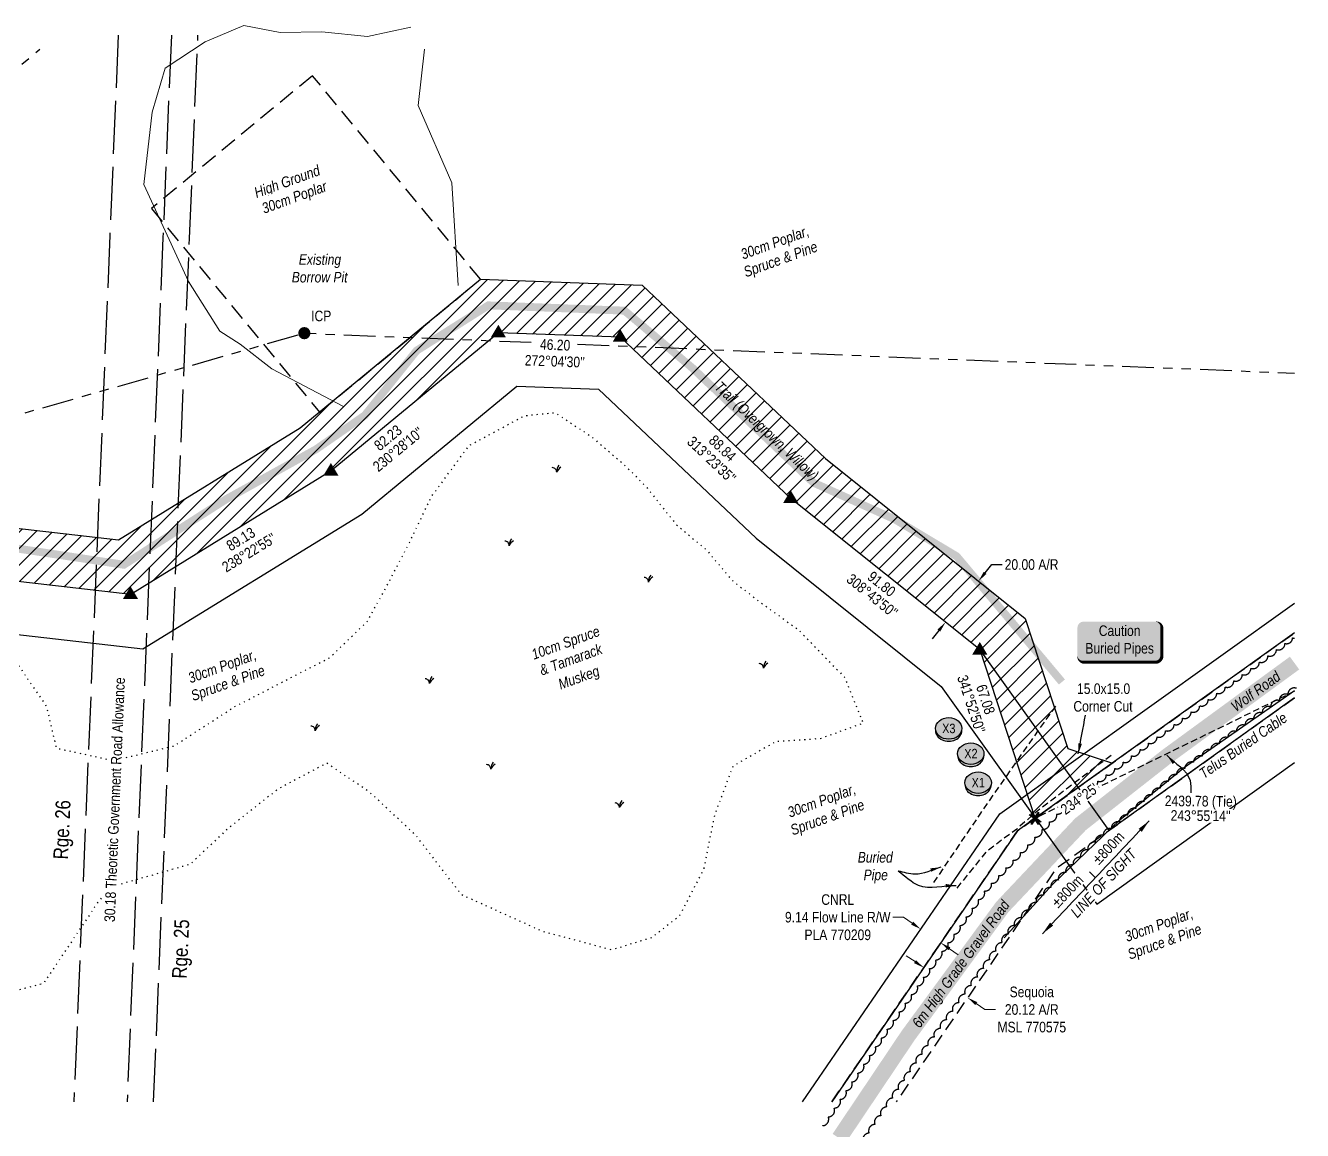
# Model space of a CAD drawing. Extents: x 316196 to 321784, y 6147332 to 6151625.
# Drawn here: x 319555 to 320763, y 6148469 to 6149515 of the extents above; entities that cross this region are included whole.
import ezdxf
from ezdxf.enums import TextEntityAlignment as Align

# ---------------------------------------------------------------- set-up
doc = ezdxf.new("R2010")
doc.units = 0
doc.header["$LTSCALE"] = 5
doc.header["$PDSIZE"] = 0.5
for name, pattern in [('0', [1, 1, 0]), ('foc-ACCESSROAD', [3.75, 2.5, -1.25]), ('foc-DRILLPATH', [14.75, 6, -1.75, 1.75, -1.75, 1.75, -1.75]), ('foc-TIELINE', [1.875, 1.25, -0.625]), ('foc-TOPO', [1, 0.2, -0.8]), ('foc-UNSURVEYED', [12.5, 10, -2.5]), ('HIDDEN2', [4.7625, 3.175, -1.5875]), ('UG_PIPE', [1.875, 1.25, -0.625])]:
    doc.linetypes.add(name, pattern=pattern)
doc.layers.get('Defpoints').update_dxf_attribs({"color": 9})
for name, color, linetype in [('AS-PIPE-UG', 44, 'UG_PIPE'), ('AS-PIPE-UG-T', 44, 'Continuous'), ('AS-ROADS', 254, 'Continuous'), ('AS-TELEPHONE', 224, 'foc-TEL'), ('AS-TELEPHONE-T', 224, 'Continuous'), ('C-RW', 13, 'Continuous'), ('D-TXT', 6, 'Continuous'), ('F-AR', 190, 'foc-ACCESSROAD'), ('F-RW', 190, 'Continuous'), ('L-BD', 7, 'Continuous'), ('L-MON', 1, 'Continuous'), ('L-ROAD-T', 7, 'Continuous'), ('L-TIE', 7, 'foc-TIELINE'), ('L-USEC', 7, 'foc-UNSURVEYED'), ('P-CROSSINGS', 250, 'Continuous'), ('P-PDRILLPATH', 12, 'foc-DRILLPATH'), ('P-PROPOSED', 10, 'Continuous'), ('P-PROPOSED-EXISTING-H', 59, 'Continuous'), ('P-TXT', 4, 'Continuous'), ('T-BUSH', 110, '0'), ('T-BUSH-T', 110, 'Continuous'), ('T-EXISTING TFA', 220, 'HIDDEN2'), ('T-GENERAL', 48, 'foc-TOPO'), ('T-LOW-AREA', 48, 'foc-TOPO')]:
    doc.layers.add(name, color=color, linetype=linetype)
for name, color, linetype, lineweight in [('F-AR-T', 190, 'Continuous', 9), ('F-RW-T', 190, 'Continuous', 9), ('T-ELEVATION', 48, 'Continuous', 18), ('T-TEXT', 48, 'Continuous', 18)]:
    doc.layers.add(name, color=color, linetype=linetype, lineweight=lineweight)
doc.styles.add('80', font='ARIALN.TTF', dxfattribs={"height": 10})
doc.styles.add('80CG', font='ARIALN.TTF', dxfattribs={"height": 10})
doc.styles.add('80L', font='ARIALN.TTF', dxfattribs={"height": 10})
doc.styles.add('80LS', font='ARIALNI.TTF', dxfattribs={"height": 10})
doc.styles.add('Crossing', font='ARIALN.TTF', dxfattribs={"height": 10})
doc.styles.add('foc-LtypeFont', font='ARIALN.TTF', dxfattribs={"height": 7.35})
doc.linetypes.add('foc-TEL', pattern='A,2,-1,["T",foc-LtypeFont,S=0.2,R=0,X=-0.425,Y=-0.75],-1.24,8', length=12.24)
doc.dimstyles.new('COMPASS', dxfattribs={"dimscale": 5, "dimtxt": 10, "dimasz": 2.5, "dimexe": 0.2, "dimexo": 0.0625, "dimgap": 0.5, "dimtad": 0, "dimtih": 1, "dimtoh": 1, "dimzin": 0, "dimdsep": 46, "dimtxsty": '80', "dimcen": 0.1, "dimse1": 1, "dimse2": 1, "dimclrd": 256, "dimclrt": 256, "dimaunit": 1, "dimadec": 4, "dimazin": 0, "dimtfac": 0.06, "dimtofl": 0, "dimtmove": 0, "dimatfit": 1, "dimfxl": 0.2, "dimtolj": 1, "dimtzin": 0, "dimlwd": -1, "dimarcsym": 0})
doc.dimstyles.new('Compass 5 000', dxfattribs={"dimscale": 5, "dimtxt": 9, "dimasz": 2, "dimexe": 0.2, "dimexo": 0.0625, "dimgap": 0.5, "dimtad": 0, "dimtih": 1, "dimtoh": 1, "dimzin": 0, "dimdsep": 46, "dimtxsty": '80CG', "dimcen": 0.1, "dimse1": 1, "dimse2": 1, "dimclrd": 256, "dimclrt": 256, "dimaunit": 1, "dimadec": 4, "dimazin": 0, "dimtfac": 0.06, "dimtofl": 0, "dimtmove": 0, "dimatfit": 1, "dimfxl": 0.2, "dimtolj": 1, "dimtzin": 0, "dimlwd": -1, "dimarcsym": 0})

# ---------------------------------------------------------------- blocks, each defined once
blk = doc.blocks.new('MUSK')
at = {"layer": 'T-GENERAL', "linetype": 'Continuous'}
for centre, radius, start, end in [((-0.86, 0.03), 0.856, 357.7915, 88.2897), ((1.86, 0.15), 1.86, 140.732, 184.6871), ((1.91, -0.8), 2.08, 122.4427, 157.2145)]:
    blk.add_arc(centre, radius, start, end, dxfattribs=at)
blk = doc.blocks.new('*D545')
at = {"layer": 'Defpoints', "color": 0, "transparency": 16777216}
for p in [(320404.9, 6148623.4), (320274.7, 6148433.4), (320316.1, 6148404.9)]:
    blk.add_point(p, dxfattribs=at)
at = {"layer": 'F-AR-T', "transparency": 16777216}
for p, q in [((320396.7, 6148629.1), (320388.4, 6148634.7)), ((320454.7, 6148589.3), (320462.9, 6148583.7)), ((320462.9, 6148583.7), (320472.9, 6148583.7))]:
    blk.add_line(p, q, dxfattribs=at)
for points in [[(320397.6, 6148630.5), (320395.7, 6148627.7), (320404.9, 6148623.4)], [(320455.6, 6148590.7), (320453.7, 6148588), (320446.4, 6148595)]]:
    blk.add_solid(points, dxfattribs=at)
at = {"layer": 'F-AR-T', "transparency": 16777216, "insert": (320507.2, 6148583.7), "char_height": 10, "attachment_point": 5, "style": '80CG'}
blk.add_mtext('\\A1;Sequoia\\P20.12 A/R\\PMSL 770575', dxfattribs=at)
blk = doc.blocks.new('*D547')
at = {"layer": 'Defpoints', "color": 0, "transparency": 16777216}
for p in [(320429.4, 6149011.4), (320456.8, 6148989.4), (320398.1, 6148972.4)]:
    blk.add_point(p, dxfattribs=at)
at = {"layer": 'P-TXT', "transparency": 16777216}
for p, q in [((320463, 6148997.2), (320469.3, 6149005)), ((320469.3, 6149005), (320479.3, 6149005)), ((320419.2, 6148942.6), (320413, 6148934.8))]:
    blk.add_line(p, q, dxfattribs=at)
for points in [[(320461.7, 6148998.2), (320464.3, 6148996.2), (320456.8, 6148989.4)], [(320417.9, 6148943.6), (320420.5, 6148941.6), (320425.5, 6148950.4)]]:
    blk.add_solid(points, dxfattribs=at)
at = {"layer": 'P-TXT', "transparency": 16777216, "insert": (320507, 6149005), "char_height": 10, "attachment_point": 5, "style": '80CG'}
blk.add_mtext('\\A1;20.00 A/R', dxfattribs=at)
blk = doc.blocks.new('TRIA')
blk.add_hatch(color=255).paths.add_polyline_path([(-0.04, 1.52), (-1.47, -0.87), (1.39, -0.87)])
blk = doc.blocks.new('TRIAA')
blk.add_blockref('TRIA', (0, 0))
blk = doc.blocks.new('TRIB')
at = {"color": 1}
blk.add_lwpolyline([(-1.12, -0.67), (-0.04, 1.13), (1.04, -0.67)], close=True, dxfattribs=at)
blk = doc.blocks.new('TRIBB')
blk.add_blockref('TRIB', (0, 0))
blk = doc.blocks.new('TRICC')
for name in ['TRIAA', 'TRIBB']:
    blk.add_blockref(name, (0, 0))
blk = doc.blocks.new('plspike')
blk.add_blockref('TRICC', (0, 0))
blk = doc.blocks.new('TEMP')
h = blk.add_hatch(color=255)
h.dxf.hatch_style = 1
h.paths.add_polyline_path([(0, 0.25), (-0.67, 1.15), (-0.67, 0.67), (-1.15, 0.67), (-0.25, 0), (-1.15, -0.67), (-0.67, -0.67), (-0.67, -1.15), (0, -0.25), (0.67, -1.15), (0.67, -0.67), (1.15, -0.67), (0.25, 0), (1.15, 0.67), (0.67, 0.67), (0.67, 1.15)])
h.paths.add_polyline_path([(0.57, 0.85), (0.57, 0.57), (0.85, 0.57), (0.08, 0), (0.85, -0.57), (0.57, -0.57), (0.57, -0.85), (0, -0.08), (-0.57, -0.85), (-0.57, -0.57), (-0.85, -0.57), (-0.08, 0), (-0.85, 0.57), (-0.57, 0.57), (-0.57, 0.85), (0, 0.08)], flags=16)
h = blk.add_hatch(color=1)
h.dxf.hatch_style = 1
h.paths.add_polyline_path([(0, 0.08), (-0.57, 0.85), (-0.57, 0.57), (-0.85, 0.57), (-0.08, 0), (-0.85, -0.57), (-0.57, -0.57), (-0.57, -0.85), (0, -0.08), (0.57, -0.85), (0.57, -0.57), (0.85, -0.57), (0.08, 0), (0.85, 0.57), (0.57, 0.57), (0.57, 0.85)])
at = {"color": 1}
for p, q in [((-0.08, 0), (0.08, 0)), ((0, 0.08), (0, -0.08))]:
    blk.add_line(p, q, dxfattribs=at)
at = {"color": 255, "flags": 128}
blk.add_lwpolyline([(-0.25, 0), (-1.15, 0.67), (-0.67, 0.67), (-0.67, 1.15), (0, 0.25), (0.67, 1.15), (0.67, 0.67), (1.15, 0.67), (0.25, 0), (1.15, -0.67), (0.67, -0.67), (0.67, -1.15), (0, -0.25), (-0.67, -1.15), (-0.67, -0.67), (-1.15, -0.67)], close=True, dxfattribs=at)
at = {"color": 1, "flags": 128}
blk.add_lwpolyline([(-0.08, 0), (-0.85, 0.57), (-0.57, 0.57), (-0.57, 0.85), (0, 0.08), (0.57, 0.85), (0.57, 0.57), (0.85, 0.57), (0.08, 0), (0.85, -0.57), (0.57, -0.57), (0.57, -0.85), (0, -0.08), (-0.57, -0.85), (-0.57, -0.57), (-0.85, -0.57)], close=True, dxfattribs=at)
blk = doc.blocks.new('plbh')
at = {"layer": 'L-MON'}
h = blk.add_hatch(color=255, dxfattribs=at)
h.dxf.hatch_style = 1
edge = h.paths.add_edge_path()
edge.add_arc((0, 0), 1.16, 0, 360)
h = blk.add_hatch(color=256, dxfattribs=at)
h.dxf.hatch_style = 1
h.paths.add_polyline_path([(-0.96, 0, 1), (0.96, 0, 1)])
h.paths.add_polyline_path([(0.91, 0, -1), (-0.91, 0, -1)], flags=16)
h.paths.add_polyline_path([(0.45, 0, -1), (-0.45, 0, -1)], flags=0)
h = blk.add_hatch(color=256, dxfattribs=at)
h.dxf.hatch_style = 1
h.paths.add_polyline_path([(-0.45, 0, 1), (0.45, 0, 1)])
h.paths.add_polyline_path([(0.4, 0, -1), (-0.4, 0, -1)], flags=16)
at = {"layer": 'L-MON', "color": 240}
for radius in [0.96, 0.91, 0.45, 0.4]:
    blk.add_circle((0, 0), radius, dxfattribs=at)
blk = doc.blocks.new('xing2')
h = blk.add_hatch(color=50)
h.dxf.hatch_style = 1
edge = h.paths.add_edge_path()
edge.add_ellipse((0, 0), major_axis=(-12.5, 0), ratio=0.816297, start_angle=0, end_angle=360)
h = blk.add_hatch(color=250)
h.dxf.hatch_style = 1
edge = h.paths.add_edge_path()
edge.add_ellipse((0, -2), major_axis=(-12.5, 0), ratio=0.816297, start_angle=0, end_angle=180)
edge.add_line((12.5, -2), (12.5, 0))
edge.add_ellipse((0, 0), major_axis=(-12.5, 0), ratio=0.816297, start_angle=0, end_angle=180, ccw=False)
edge.add_line((-12.5, 0), (-12.5, -2))
at = {"color": 250}
blk.add_ellipse((0, 0), major_axis=(-12.5, 0), ratio=0.816297, dxfattribs=at)
blk.add_ellipse((0, -2), major_axis=(-12.5, 0), ratio=0.816297, start_param=0, end_param=3.141593, dxfattribs=at)
at = {"color": 250, "style": 'Crossing'}
blk.add_attdef('CROSSING', text='', height=9, dxfattribs=at).set_placement((0.1, 0), align=Align.MIDDLE_CENTER)
at = {"color": 250, "style": 'Crossing', "flags": 1}
for tag, p in [('OWNER', (0.1, -12.5)), ('DESCRIPTION', (0.1, -25.8)), ('LOCATION', (0.1, -39.3)), ('DWG_REF', (0.1, -52.8))]:
    blk.add_attdef(tag, text='', height=9, dxfattribs=at).set_placement(p, align=Align.MIDDLE_CENTER)
blk = doc.blocks.new('*D548')
at = {"layer": 'Defpoints', "color": 0, "transparency": 16777216}
for p in [(320402.2, 6148659.8), (320374.7, 6148619.8), (320393.6, 6148606.9)]:
    blk.add_point(p, dxfattribs=at)
at = {"layer": 'F-RW-T', "transparency": 16777216}
for p, q in [((320385.7, 6148671.1), (320375.7, 6148671.1)), ((320393.9, 6148665.5), (320385.7, 6148671.1)), ((320429.3, 6148641.3), (320437.5, 6148635.6))]:
    blk.add_line(p, q, dxfattribs=at)
for points in [[(320394.9, 6148666.9), (320393, 6148664.1), (320402.2, 6148659.8)], [(320430.2, 6148642.6), (320428.3, 6148639.9), (320421, 6148646.9)]]:
    blk.add_solid(points, dxfattribs=at)
at = {"layer": 'F-RW-T', "transparency": 16777216, "insert": (320323.5, 6148671.1), "char_height": 10, "attachment_point": 5, "style": '80CG'}
blk.add_mtext('\\A1;CNRL\\P9.14 Flow Line R/W\\PPLA 770209', dxfattribs=at)

msp = doc.modelspace()

# ---------------------------------------------------------------- hatches: boundary and pattern name
h = msp.add_hatch(color=50)
edge = h.paths.add_edge_path()
edge.add_line((320556.357, 6148912.605), (320624.342, 6148912.605))
edge.add_arc((320624.342, 6148918.604), 5.999, 270, 360)
edge.add_line((320630.341, 6148918.604), (320630.341, 6148945.098))
edge.add_arc((320624.342, 6148945.098), 5.999, 0, 90)
edge.add_line((320624.342, 6148951.097), (320556.357, 6148951.097))
edge.add_arc((320556.357, 6148945.098), 5.999, 90, 180)
edge.add_line((320550.358, 6148945.098), (320550.358, 6148918.604))
edge.add_arc((320556.357, 6148918.604), 5.999, 180, 270)
at = {"layer": 'P-PROPOSED-EXISTING-H'}
h = msp.add_hatch(dxfattribs=at)
h.set_pattern_fill('ANSI31', color=256, scale=3.499628, style=0)
h.set_pattern_definition([(45, (-1912.095, 1755.171), (-7.856888594, 7.856888594), [])])
h.paths.add_polyline_path([(319190.591, 6149029.887), (319171.488, 6149082.393), (319642.618, 6149028.485), (319814.689, 6149134.42), (319985.212, 6149275.144), (320138.444, 6149269.591), (320312.045, 6149105.467), (320501.078, 6148953.86), (320541.305, 6148830.926), (320583.466, 6148817.101), (320510.339, 6148764.804), (320458.191, 6148924.169), (320279.178, 6149067.739), (320117.796, 6149220.312), (320002.383, 6149224.494), (319843.843, 6149093.659), (319654.108, 6148976.849)])

# ---------------------------------------------------------------- linework, layer by layer
msp.add_line((320567.478, 6148708.568), (320561.748, 6148713.981))
at = {"color": 240, "flags": 128}
msp.add_lwpolyline([(320556.357, 6148912.605, 2.999, 2.999, 0), (320624.342, 6148912.605, 2.999, 2.999, 0.41421356), (320630.341, 6148918.604, 2.999, 2.999, 0), (320630.341, 6148945.098, 2.999, 0, 0.41421356), (320624.342, 6148951.097, 0, 0, 0), (320556.357, 6148951.097, 0, 0, 0.41421356), (320550.358, 6148945.098, 0, 0, 0), (320550.358, 6148918.604, 0, 2.999, 0.41421356)], format="xyseb", close=True, dxfattribs=at)
at = {"layer": 'AS-PIPE-UG', "flags": 128}
for points in [[(320529.666, 6148871.014), (320507.986, 6148840.524), (320486.878, 6148810.167), (320458.698, 6148769.674), (320413.948, 6148703.592)], [(320582.486, 6148824.164), (320569.668, 6148814.897), (320541.921, 6148794.089), (320511.588, 6148771.049), (320492.921, 6148754.479), (320464.073, 6148733.214), (320434.798, 6148696.919)]]:
    msp.add_lwpolyline(points, dxfattribs=at)
at = {"layer": 'AS-ROADS', "flags": 128}
for points, const_width in [([(319308.976, 6149072.214), (319359.686, 6149036.477), (319434.268, 6149037.369), (319647.623, 6149004.867), (319744.788, 6149067.094), (319829.521, 6149114.129), (319875.773, 6149146.314), (319924.746, 6149207.544), (319992.763, 6149250.459), (320121.606, 6149245.462), (320186.201, 6149190.892), (320300.438, 6149082.614), (320377.841, 6149047.732), (320436.118, 6149012.817), (320535.731, 6148893.847)], 7.499), ([(320324.856, 6148461.837), (320390.026, 6148558.954), (320479.328, 6148680.849), (320553.326, 6148759.179), (320635.693, 6148823.869), (320755.963, 6148911.764)], 14.998)]:
    msp.add_lwpolyline(points, dxfattribs=dict(at, const_width=const_width))
at = {"layer": 'AS-TELEPHONE', "flags": 128}
msp.add_lwpolyline([(320481.003, 6148651.702), (320481.016, 6148651.717), (320526.883, 6148702.042), (320590.516, 6148763.412), (320651.911, 6148813.312), (320755.963, 6148885.735)], dxfattribs=at)
at = {"layer": 'F-AR', "flags": 128}
msp.add_lwpolyline([(320755.963, 6148878.631), (320530.138, 6148717.131), (320378.857, 6148496.423)], dxfattribs=at)
at = {"layer": 'L-TIE'}
msp.add_line((320755.963, 6148885.025), (320510.339, 6148764.804), dxfattribs=at)
at = {"layer": 'L-USEC'}
for p, q in [((319642.278, 6149506.423), (319634.411, 6149316.942)), ((319692.608, 6149506.423), (319684.654, 6149314.855)), ((319709.777, 6149313.902), (319717.77, 6149506.423)), ((319634.411, 6149316.942), (319600.344, 6148496.423)), ((319684.654, 6149314.855), (319650.674, 6148496.423))]:
    msp.add_line(p, q, dxfattribs=at)
at = {"layer": 'P-PDRILLPATH', "flags": 128}
for points in [[(318956.089, 6148979.985), (319568.028, 6149493.056)], [(318932.6, 6148971.435), (319818.492, 6149224.148), (320755.963, 6149186.298)]]:
    msp.add_lwpolyline(points, dxfattribs=at)
at = {"layer": 'T-BUSH', "flags": 128}
msp.add_lwpolyline([(320754.107, 6148935.685, 0.07792067), (320755.963, 6148935.325, 0.07792067)], format="xyb", dxfattribs=at)
at = {"layer": 'T-ELEVATION', "flags": 128}
for points in [[(319919.426, 6149513.759), (319878.438, 6149504.977), (319835.196, 6149509.472), (319795.516, 6149508.854), (319761.216, 6149515.419), (319724.698, 6149499.867), (319686.641, 6149475.037), (319674.528, 6149433.544), (319666.628, 6149364.999), (319708.926, 6149273.024), (319738.343, 6149225.907), (319757.701, 6149213.597), (319787.661, 6149190.459), (319855.536, 6149154.749)], [(319964.158, 6149269.402), (319958.161, 6149366.544), (319926.408, 6149439.597), (319932.306, 6149493.052)]]:
    msp.add_lwpolyline(points, dxfattribs=at)
at = {"layer": 'T-EXISTING TFA'}
msp.add_lwpolyline([(319832.9, 6149149.449), (319985.212, 6149275.144), (319826.104, 6149467.943), (319673.793, 6149342.248), (319832.9, 6149149.449)], dxfattribs=at)

# ---------------------------------------------------------------- block references
at = {"layer": 'L-MON', "color": 5}
for name, p, xscale, yscale, zscale in [('plbh', (319818.492, 6149224.148), 4.999468349999992, 4.999468349999992, 4.999468349999992), ('TEMP', (320510.339, 6148764.804), 4.999999999999985, 4.999999999999985, 4.999999999999985)]:
    msp.add_blockref(name, p, dxfattribs=dict(at, xscale=xscale, yscale=yscale, zscale=zscale))
at = {"layer": 'L-MON', "xscale": 4.999999999999985, "yscale": 4.999999999999985, "zscale": 4.999999999999985}
for p in [(320002.383, 6149224.494), (320117.796, 6149220.312), (319843.843, 6149093.659), (320279.178, 6149067.739), (319654.108, 6148976.849), (320458.191, 6148924.169)]:
    msp.add_blockref('plspike', p, dxfattribs=at)
at = {"layer": 'P-CROSSINGS', "color": 5, "xscale": 0.99989367, "yscale": 0.99989367, "zscale": 0.99989367}
msp.add_blockref('xing2', (320428.553, 6148849.908), dxfattribs=at).add_auto_attribs({'CROSSING': 'X3'})
at = {"layer": 'P-CROSSINGS', "color": 5}
for p, values in [((320449.449, 6148826.011), {'CROSSING': 'X2'}), ((320456.411, 6148798.524), {'CROSSING': 'X1'})]:
    msp.add_blockref('xing2', p, dxfattribs=at).add_auto_attribs(values)
at = {"layer": 'T-GENERAL', "color": 2, "xscale": 4.999468349999986, "yscale": 4.999468349999986, "zscale": 4.999468349999986}
for p in [(320057.456, 6149092.421), (320012.49, 6149022.841), (320144.357, 6148988.526), (320253.276, 6148906.873), (319937.063, 6148892.377), (319828.844, 6148847.745), (319995.166, 6148811.231), (320116.927, 6148774.96)]:
    msp.add_blockref('MUSK', p, dxfattribs=at)

# ---------------------------------------------------------------- texts
at = {"color": 14, "insert": (319834.498, 6149240.374), "char_height": 9.9989, "attachment_point": 5, "style": '80L'}
msp.add_mtext_dynamic_manual_height_columns('ICP', width=19.07019, gutter_width=47.5, heights=[0], dxfattribs=at)
at = {"color": 240, "insert": (320590.349, 6148932.601), "char_height": 9.99778, "attachment_point": 5, "style": '80L'}
msp.add_mtext_dynamic_manual_height_columns('Caution\\PBuried Pipes', width=71.98267, gutter_width=50, heights=[0], dxfattribs=at)
at = {"layer": 'AS-PIPE-UG-T', "insert": (320342.181, 6148732.878), "char_height": 9.99894, "attachment_point": 1, "style": '80L'}
msp.add_mtext_dynamic_manual_height_columns('\\pi0.29148;{\\fArial Narrow|b0|i1|c0|p34;Buried \\P\\pi5.8332;Pipe}', width=33.75133, gutter_width=50, heights=[0], dxfattribs=at)
at = {"layer": 'AS-TELEPHONE-T', "insert": (320664.433, 6148810.018), "char_height": 9.99894, "attachment_point": 1, "rotation": 34.838905, "style": '80L'}
msp.add_mtext_dynamic_manual_height_columns('{\\fArial Narrow|b0|i1|c0|p34;Telus Buried Cable}', width=97.0236, gutter_width=50, heights=[0], dxfattribs=at)
at = {"layer": 'D-TXT', "color": 3, "char_height": 13.9985, "attachment_point": 1, "rotation": 87.469829, "style": '80L'}
for s, width, insert in [('Rge. 26', 73.75526, (319580.761, 6148726.236)), ('Rge. 25', 63.86109, (319693.132, 6148613.343))]:
    msp.add_mtext_dynamic_manual_height_columns(s, width=width, gutter_width=47.5, heights=[0], dxfattribs=dict(at, insert=insert))
at = {"layer": 'L-BD', "color": 5, "style": '80L'}
for s, height, rotation, p in [("272°04'30''", 9.99894, 357.9245, (320055.592, 6149197.552)), ('82.23', 9.9989, 39.5311, (319897.651, 6149125.1)), ("313°23'35''", 9.99894, 316.6074, (320204.111, 6149104.308)), ('88.84', 9.9989, 316.6074, (320214.415, 6149115.207)), ("238°22'55''", 9.99894, 31.6185, (319766.125, 6149016.457)), ('89.13', 9.9989, 31.6185, (319758.262, 6149029.229)), ("308°43'50''", 9.99894, 321.27, (320356.156, 6148975.56)), ('91.80', 9.9989, 321.27, (320365.071, 6148986.676)), ("341°52'50''", 9.99894, 288.1194, (320449.949, 6148872.997)), ('67.08', 9.9989, 288.1194, (320463.491, 6148877.429)), ('2439.78 (Tie)', 9.99894, 359.49962, (320667.184, 6148779.821))]:
    msp.add_text(s, height=height, rotation=rotation, dxfattribs=at).set_placement(p, align=Align.MIDDLE)
at = {"layer": 'T-BUSH-T', "insert": (320031.586, 6148923.958), "char_height": 9.99894, "attachment_point": 1, "rotation": 20, "style": '80LS'}
msp.add_mtext_dynamic_manual_height_columns('\\pi0.89884;10cm Spruce \\P\\pi2.9245;& Tamarack ', width=67.3023, gutter_width=50, heights=[0], dxfattribs=at)
at = {"layer": 'T-EXISTING TFA', "insert": (319799.251, 6149298.842), "char_height": 9.99894, "attachment_point": 1, "style": '80LS'}
msp.add_mtext_dynamic_manual_height_columns('\\pi13.965;Existing\\P\\pi7.3452;Borrow Pit', width=67.46102, gutter_width=50, heights=[0], dxfattribs=at)
at = {"layer": 'T-TEXT', "style": '80LS'}
for s, height, rotation, p in [('Trail (Overgrown, Willow)', 9.99894, 316.607375, (320256.312, 6149131.641)), ('Wolf Road', 9.9988, 36.15989, (320719.156, 6148884.971)), ('6m High Grade Gravel Road', 9.99894, 53.772815, (320439.992, 6148626.99))]:
    msp.add_text(s, height=height, rotation=rotation, dxfattribs=at).set_placement(p, align=Align.MIDDLE_CENTER)
at = {"layer": 'T-TEXT', "insert": (320057.452, 6148895.901), "char_height": 9.99894, "attachment_point": 1, "rotation": 20, "style": '80LS'}
msp.add_mtext_dynamic_manual_height_columns('\\pi0.32634;Muskeg', width=40.18462, gutter_width=50, heights=[0], dxfattribs=at)

# ---------------------------------------------------------------- dimensions: what is measured, and where the dimension line sits
at = {"layer": 'F-AR-T', "color": 5}
dim = msp.add_linear_dim(base=(320404.938, 6148623.432), p1=(320316.145, 6148404.93), p2=(320274.66, 6148433.365), angle=145.571981, text='Sequoia\\P20.12 A/R\\PMSL 770575', dimstyle='Compass 5 000', dxfattribs=at)
dim.commit()
dim.dimension.update_dxf_attribs({"geometry": '*D545', "text_midpoint": (320507.238, 6148583.689), "dimtype": 161})
at = {"layer": 'F-RW-T', "color": 6}
dim = msp.add_linear_dim(base=(320402.191, 6148659.837), p1=(320393.58, 6148606.861), p2=(320374.734, 6148619.779), angle=145.571994, text='CNRL\\P9.14 Flow Line R/W\\PPLA 770209', dimstyle='Compass 5 000', dxfattribs=at)
dim.commit()
dim.dimension.update_dxf_attribs({"geometry": '*D548', "text_midpoint": (320323.495, 6148671.145), "dimtype": 161})
at = {"layer": 'P-TXT', "color": 6}
dim = msp.add_linear_dim(base=(320456.769, 6148989.397), p1=(320398.076, 6148972.382), p2=(320429.355, 6149011.383), angle=51.270002, text='20.00 A/R', dimstyle='Compass 5 000', dxfattribs=at)
dim.commit()
dim.dimension.update_dxf_attribs({"geometry": '*D547', "text_midpoint": (320507.017, 6149004.999), "dimtype": 161})

# ---------------------------------------------------------------- leaders
at = {"path_type": 1}
msp.add_leader([(320517.346, 6148655.5), (320567.885, 6148708.999)], dimstyle='COMPASS', override={"dimgap": 0.5, "dimtad": 0}, dxfattribs=at)
at = {"layer": 'AS-PIPE-UG-T', "path_type": 1}
for points in [[(320421.211, 6148718.433), (320396.448, 6148711.778), (320380.841, 6148714.689)], [(320435.58, 6148700.936), (320399.995, 6148701.197), (320380.841, 6148714.689)]]:
    msp.add_leader(points, dimstyle='Compass 5 000', override={"dimgap": 0.5, "dimtad": 0}, dxfattribs=at)
at = {"layer": 'L-BD', "color": 5, "path_type": 1}
msp.add_leader([(320635.11, 6148824.694), (320657.04, 6148800.588), (320657.737, 6148788.983)], dimstyle='Compass 5 000', override={"dimgap": 0.5, "dimtad": 0}, dxfattribs=at)
at = {"layer": 'P-TXT', "color": 3, "path_type": 1}
msp.add_leader([(320551.2, 6148825.74), (320558.121, 6148862.601)], dimstyle='Compass 5 000', override={"dimgap": 0.5, "dimtad": 0}, dxfattribs=at)

# ---------------------------------------------------------------- next in the draw order: texts
at = {"layer": 'T-BUSH', "insert": (319703.837, 6148900.655), "char_height": 9.99894, "attachment_point": 1, "rotation": 20, "style": '80LS', "bg_fill": 3, "box_fill_scale": 1.15, "bg_fill_color": 256, "bg_fill_true_color": 256, "bg_fill_transparency": 0}
msp.add_mtext_dynamic_manual_height_columns('\\pi3.668;30cm Poplar,\\P\\pi0.45547;Spruce & Pine ', width=73.03834, gutter_width=50, heights=[0], dxfattribs=at)
at = {"layer": 'T-BUSH', "insert": (320271.378, 6148773.443), "char_height": 9.99894, "attachment_point": 1, "rotation": 20, "style": '80LS', "bg_fill": 2}
msp.add_mtext_dynamic_manual_height_columns('\\pi3.668;30cm Poplar,\\P\\pi0.45547;Spruce & Pine ', width=73.03834, gutter_width=50, heights=[0], dxfattribs=at)
at = {"layer": 'T-TEXT', "insert": (319768.766, 6149361.011), "char_height": 9.99894, "attachment_point": 1, "rotation": 20, "style": '80LS', "bg_fill": 2}
msp.add_mtext_dynamic_manual_height_columns('\\pi1.2169;High Ground', width=67.46102, gutter_width=50, heights=[0], dxfattribs=at)

# ---------------------------------------------------------------- next in the draw order: linework, layer by layer
at = {"layer": 'F-AR', "flags": 128}
msp.add_lwpolyline([(320317.882, 6148496.423), (320493.667, 6148752.881), (320755.963, 6148940.463)], dxfattribs=at)
at = {"layer": 'F-RW'}
for points in [[(320290.182, 6148496.423), (320477.098, 6148769.121), (320755.963, 6148968.552)], [(320755.963, 6148940.463), (320493.667, 6148752.881), (320317.882, 6148496.423)]]:
    msp.add_lwpolyline(points, dxfattribs=at)
at = {"layer": 'L-USEC'}
msp.add_line((319675.836, 6148496.423), (319709.777, 6149313.902), dxfattribs=at)
at = {"layer": 'T-BUSH', "flags": 128}
for points in [[(320309.003, 6148473.766, 0.52056705), (320314.567, 6148482.074, 0.52056705), (320320.131, 6148490.382, 0.52056705), (320325.695, 6148498.69, 0.52056705), (320331.259, 6148506.997, 0.52056705), (320336.823, 6148515.305, 0.52056705), (320342.387, 6148523.613, 0.52056705), (320347.951, 6148531.921, 0.52056705), (320353.515, 6148540.229, 0.52056705), (320359.079, 6148548.537, 0.52056705), (320364.643, 6148556.845, 0.52056705), (320370.207, 6148565.153, 0.52056705), (320375.833, 6148573.418, 0.52056705), (320381.595, 6148581.589, 0.52056705), (320387.357, 6148589.761, 0.52056705), (320393.119, 6148597.933, 0.52056705), (320398.881, 6148606.105, 0.52056705), (320404.644, 6148614.276, 0.52056705), (320410.406, 6148622.448, 0.52056705), (320416.168, 6148630.62, 0.52056705), (320421.93, 6148638.792, 0.52056705), (320427.692, 6148646.963, 0.52056705), (320433.454, 6148655.135, 0.52056705), (320439.216, 6148663.307, 0.52056705), (320444.978, 6148671.479, 0.52056705), (320450.74, 6148679.65, 0.52056705), (320456.502, 6148687.822, 0.52056705), (320462.264, 6148695.994, 0.52056705), (320468.989, 6148703.379, 0.52056705), (320475.848, 6148710.655, 0.52056705), (320482.707, 6148717.93, 0.52056705), (320489.565, 6148725.206, 0.52056705), (320496.424, 6148732.482, 0.52056705), (320503.283, 6148739.757, 0.52056705), (320510.142, 6148747.033, 0.52056705), (320517.001, 6148754.308, 0.52056705), (320523.86, 6148761.584, 0.52056705), (320530.719, 6148768.859, 0.52056705), (320537.737, 6148775.957, 0.52056705), (320545.739, 6148781.952, 0.52056705), (320553.741, 6148787.947, 0.52056705), (320561.744, 6148793.942, 0.52056705), (320569.746, 6148799.937, 0.52056705), (320577.749, 6148805.932, 0.52056705), (320585.751, 6148811.927, 0.52056705), (320593.753, 6148817.922, 0.52056705), (320601.756, 6148823.917, 0.52056705), (320609.758, 6148829.912, 0.52056705), (320617.761, 6148835.907, 0.52056705), (320625.786, 6148841.871, 0.52056705), (320633.858, 6148847.772, 0.52056705), (320641.93, 6148853.673, 0.52056705), (320650.002, 6148859.575, 0.52056705), (320658.074, 6148865.476, 0.52056705), (320666.145, 6148871.377, 0.52056705), (320674.217, 6148877.278, 0.52056705), (320682.289, 6148883.18, 0.52056705), (320690.361, 6148889.081, 0.52056705), (320698.433, 6148894.982, 0.52056705), (320706.504, 6148900.883, 0.52056705), (320714.576, 6148906.785, 0.52056705), (320722.648, 6148912.686, 0.52056705), (320730.72, 6148918.587, 0.52056705), (320738.792, 6148924.488, 0.52056705), (320746.863, 6148930.39, 0.52056705), (320754.063, 6148935.653, 0.52056705)], [(320757.715, 6148887.897, 0.52056705), (320749.598, 6148882.058, 0.52056705), (320741.482, 6148876.219, 0.52056705), (320733.365, 6148870.379, 0.52056705), (320725.248, 6148864.54, 0.52056705), (320717.131, 6148858.701, 0.52056705), (320709.014, 6148852.862, 0.52056705), (320700.898, 6148847.022, 0.52056705), (320692.781, 6148841.183, 0.52056705), (320684.664, 6148835.344, 0.52056705), (320676.547, 6148829.505, 0.52056705), (320668.431, 6148823.665, 0.52056705), (320660.314, 6148817.826, 0.52056705), (320652.197, 6148811.987, 0.52056705), (320644.171, 6148806.031, 0.52056705), (320636.474, 6148799.648, 0.52056705), (320628.777, 6148793.265, 0.52056705), (320621.08, 6148786.883, 0.52056705), (320613.383, 6148780.5, 0.52056705), (320605.687, 6148774.117, 0.52056705), (320597.99, 6148767.735, 0.52056705), (320590.293, 6148761.352, 0.52056705), (320582.596, 6148754.969, 0.52056705), (320574.9, 6148748.587, 0.52056705), (320567.315, 6148742.082, 0.52056705), (320560.323, 6148734.934, 0.52056705), (320553.332, 6148727.786, 0.52056705), (320546.34, 6148720.638, 0.52056705), (320539.348, 6148713.491, 0.52056705), (320532.356, 6148706.343, 0.52056705), (320525.364, 6148699.195, 0.52056705), (320518.372, 6148692.047, 0.52056705), (320511.38, 6148684.899, 0.52056705), (320504.388, 6148677.751, 0.52056705), (320497.396, 6148670.603, 0.52056705), (320490.638, 6148663.259, 0.52056705), (320484.807, 6148655.137, 0.52056705), (320478.976, 6148647.014, 0.52056705), (320473.145, 6148638.891, 0.52056705), (320467.314, 6148630.769, 0.52056705), (320461.483, 6148622.646, 0.52056705), (320455.652, 6148614.523, 0.52056705), (320449.82, 6148606.401, 0.52056705), (320443.989, 6148598.278, 0.52056705), (320438.158, 6148590.156, 0.52056705), (320432.327, 6148582.033, 0.52056705), (320426.496, 6148573.91, 0.52056705), (320420.665, 6148565.788, 0.52056705), (320414.834, 6148557.665, 0.52056705), (320409.003, 6148549.542, 0.52056705), (320403.324, 6148541.314, 0.52056705), (320397.744, 6148533.017, 0.52056705), (320392.164, 6148524.72, 0.52056705), (320386.584, 6148516.422, 0.52056705), (320381.005, 6148508.125, 0.52056705), (320375.425, 6148499.828, 0.52056705), (320369.845, 6148491.53, 0.52056705), (320364.265, 6148483.233, 0.52056705), (320358.685, 6148474.936, 0.52056705), (320353.106, 6148466.639, 0.52056705), (320347.526, 6148458.341, 0.52056705), (320342.807, 6148451.325, 0.52056705)]]:
    msp.add_lwpolyline(points, format="xyb", dxfattribs=at)
at = {"layer": 'T-LOW-AREA', "flags": 128}
msp.add_lwpolyline([(319294.532, 6148707.267), (319286.094, 6148793.462), (319282.096, 6148851.028), (319272.851, 6148912.992), (319280.994, 6148972.68), (319350.969, 6148998.863), (319389.128, 6148996.854), (319449.987, 6148984.097), (319499.224, 6148966.629), (319536.87, 6148925.828), (319553.837, 6148900.923), (319574.366, 6148870.623), (319583.612, 6148831.326), (319637.897, 6148819.448), (319695.205, 6148833.367), (319752.78, 6148870.623), (319842.712, 6148917.01), (319878.127, 6148951.123), (319896.275, 6148984.164), (319918.072, 6149025.983), (319938.958, 6149069.543), (319974.373, 6149117.64), (320026.928, 6149146.046), (320055.938, 6149148.945), (320090.75, 6149125.752), (320119.761, 6149101.109), (320141.518, 6149079.365), (320170.529, 6149043.125), (320199.539, 6149018.482), (320224.198, 6148989.49), (320250.307, 6148969.195), (320286.57, 6148943.103), (320330.086, 6148898.165), (320347.492, 6148854.677), (320306.878, 6148840.181), (320264.812, 6148837.282), (320224.198, 6148814.089), (320206.792, 6148767.701), (320196.638, 6148716.966), (320173.43, 6148672.028), (320147.321, 6148651.734), (320109.607, 6148640.137), (320044.334, 6148657.532), (319967.456, 6148692.323), (319923.941, 6148748.857), (319880.425, 6148789.445), (319839.811, 6148816.988), (319793.394, 6148792.345), (319745.527, 6148754.655), (319710.715, 6148721.314), (319674.243, 6148710.792), (319637.003, 6148700.275), (319624.135, 6148687.009), (319571.465, 6148608.246), (319504.741, 6148590.851), (319464.127, 6148595.2), (319403.205, 6148558.96), (319364.041, 6148489.379)], dxfattribs=at)

# ---------------------------------------------------------------- next in the draw order: texts
at = {"layer": 'T-BUSH-T', "insert": (319773.062, 6149345.123), "char_height": 9.99894, "attachment_point": 1, "rotation": 20, "style": '80LS', "bg_fill": 2}
msp.add_mtext_dynamic_manual_height_columns('\\pi4.1829;30cm Poplar ', width=73.03834, gutter_width=50, heights=[0], dxfattribs=at)

# ---------------------------------------------------------------- next in the draw order: texts
at = {"layer": 'L-ROAD-T', "insert": (319633.89, 6148782.639), "char_height": 9.99894, "width": 231.37826, "attachment_point": 2, "rotation": 87.622423, "style": '80L', "bg_fill": 3, "box_fill_scale": 1.15, "bg_fill_color": 256, "bg_fill_true_color": 256, "bg_fill_transparency": 0}
msp.add_mtext('30.18 Theoretic Government Road Allowance', dxfattribs=at)

# ---------------------------------------------------------------- next in the draw order: linework, layer by layer
at = {"layer": 'C-RW', "flags": 128}
msp.add_lwpolyline([(320755.963, 6148878.987), (320580.33, 6148753.382), (320458.191, 6148924.169), (320279.178, 6149067.739), (320117.796, 6149220.312), (320002.383, 6149224.494), (319843.843, 6149093.659), (319654.108, 6148976.849), (319190.591, 6149029.887), (318880.007, 6149125.521), (318865.294, 6149077.74), (319180.305, 6148980.743), (319665.599, 6148925.213), (319872.998, 6149052.898), (320019.555, 6149173.844), (320097.147, 6149171.032), (320246.311, 6149030.012), (320421.535, 6148889.481), (320568.746, 6148683.634), (320755.963, 6148817.523)], dxfattribs=at)
at = {"layer": 'P-PROPOSED', "flags": 128}
msp.add_lwpolyline([(319190.591, 6149029.887), (319171.488, 6149082.393), (319642.618, 6149028.485), (319814.689, 6149134.42), (319985.212, 6149275.144), (320138.444, 6149269.591), (320312.045, 6149105.467), (320501.078, 6148953.86), (320541.305, 6148830.926), (320583.466, 6148817.101), (320510.339, 6148764.804), (320458.191, 6148924.169), (320279.178, 6149067.739), (320117.796, 6149220.312), (320002.383, 6149224.494), (319843.843, 6149093.659), (319654.108, 6148976.849)], close=True, dxfattribs=at)

# ---------------------------------------------------------------- next in the draw order: texts
at = {"insert": (320553.39, 6148708.937), "char_height": 9.9989, "width": 42.10673, "attachment_point": 6, "rotation": 46.629168, "style": '80', "bg_fill": 3, "box_fill_scale": 1.15, "bg_fill_color": 256, "bg_fill_true_color": 256, "bg_fill_transparency": 0}
msp.add_mtext('%%P800m', dxfattribs=at)
at = {"layer": 'L-BD', "color": 5, "attachment_point": 2, "style": '80L', "bg_fill": 3, "box_fill_scale": 1.15, "bg_fill_color": 256, "bg_fill_true_color": 256, "bg_fill_transparency": 0}
for s, insert, char_height, width, rotation in [('46.20', (320056.142, 6149218.127), 9.9989, 29.01778, 357.9245), ("230°28'10''", (319904.14, 6149118.07), 9.99894, 50.28246, 39.5311), ("234°25'", (320549.436, 6148787.367), 9.9989, 39.16814, 35.5706), ("243°55'14''", (320667.086, 6148772.255), 9.99894, 68.24243, 359.49962)]:
    msp.add_mtext(s, dxfattribs=dict(at, insert=insert, char_height=char_height, width=width, rotation=rotation))
at = {"layer": 'P-TXT', "insert": (320546.272, 6148892.519), "char_height": 9.99778, "attachment_point": 1, "style": '80L', "bg_fill": 3, "box_fill_scale": 1.15, "bg_fill_color": 256, "bg_fill_true_color": 256, "bg_fill_transparency": 0}
msp.add_mtext_dynamic_manual_height_columns('\\pi3.7595;15.0x15.0 \\P\\pi0.32576;Corner Cut', width=56.04167, gutter_width=50, heights=[0], dxfattribs=at)
at = {"layer": 'T-BUSH-T', "insert": (320227.044, 6149301.878), "char_height": 9.99894, "attachment_point": 1, "rotation": 20, "style": '80LS', "bg_fill": 2}
msp.add_mtext_dynamic_manual_height_columns('\\pi3.668;30cm Poplar,\\P\\pi0.45547;Spruce & Pine ', width=73.03834, gutter_width=50, heights=[0], dxfattribs=at)
at = {"layer": 'T-BUSH-T', "insert": (320590.617, 6148655.795), "char_height": 9.99894, "attachment_point": 1, "rotation": 20, "style": '80LS', "bg_fill": 3, "box_fill_scale": 1.15, "bg_fill_color": 256, "bg_fill_true_color": 256, "bg_fill_transparency": 0}
msp.add_mtext_dynamic_manual_height_columns('\\pi3.668;30cm Poplar,\\P\\pi0.45547;Spruce & Pine ', width=73.03834, gutter_width=50, heights=[0], dxfattribs=at)

# ---------------------------------------------------------------- next in the draw order: leaders
at = {"path_type": 1}
msp.add_leader([(320618.425, 6148762.497), (320567.885, 6148708.999)], dimstyle='COMPASS', override={"dimgap": 0.5, "dimtad": 0}, dxfattribs=at)

# ---------------------------------------------------------------- next in the draw order: texts
at = {"insert": (320567.123, 6148723.474), "char_height": 9.9989, "width": 42.10673, "attachment_point": 4, "rotation": 46.629168, "style": '80', "bg_fill": 3, "box_fill_scale": 1.15, "bg_fill_color": 256, "bg_fill_true_color": 256, "bg_fill_transparency": 0}
msp.add_mtext('%%P800m', dxfattribs=at)

# ---------------------------------------------------------------- next in the draw order: texts
at = {"insert": (320538.647, 6148672.12), "char_height": 9.99894, "width": 99.33737, "attachment_point": 1, "rotation": 46.629168, "style": '80', "bg_fill": 3, "box_fill_scale": 1.15, "bg_fill_color": 256, "bg_fill_true_color": 256, "bg_fill_transparency": 0}
msp.add_mtext('\\pi6.3752;{\\fArial Narrow|b0|i1|c0|p34;LINE OF SIGH\\T1.55;T}', dxfattribs=at)

doc.saveas('drawing.dxf')
